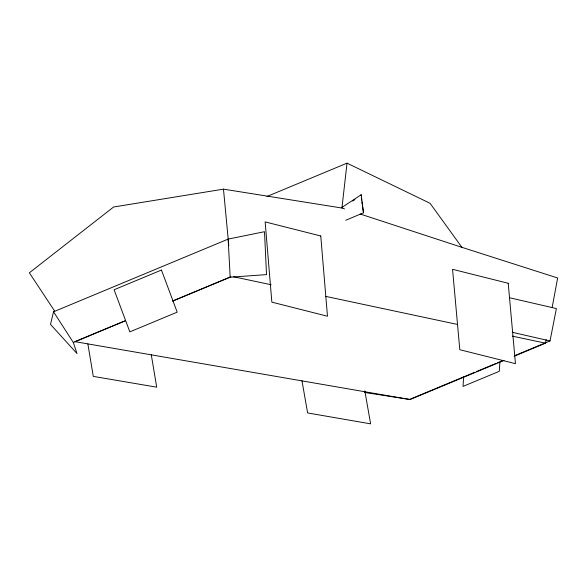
<?xml version="1.0" encoding="UTF-8"?>
<svg xmlns="http://www.w3.org/2000/svg" width="587" height="587" viewBox="0 0 587 587"><rect width="100%" height="100%" fill="white"/><g stroke="black" fill="none" stroke-linecap="round" stroke-linejoin="round"><path stroke-width="0.88" d="M463.664 376.524L463.026 386.407L499.288 371.307L499.875 362.326M344.54 208.884L341.928 208.025L347.02 163.157L430.073 203.3L461.896 247.332L557.65 277.989L552.154 307.463M361.042 195.588L361.196 194.73L342.067 207.336M514.175 356.221L545.492 343.182L546.159 339.616M514.491 355.729L550.034 340.937L556.388 308.557L509.369 297.704M53.534 311.792L50.504 324.406L76.97 353.513L73.316 342.5L53.534 311.792L228.152 239.1L264.495 231.704L266.513 274.613L230.177 277.211L172.827 301.08M352.64 201.048L354.937 199.558M345.758 220.257L363.478 212.817L361.196 194.73M266.946 196.491L347.02 163.157M124.62 320.935L74.872 341.641L410.064 399.556L504.02 360.447M172.681 300.933L230.86 276.712M73.316 342.5L125.603 320.737M474.722 372.283L409.565 399.409L364.542 392.461M476.417 371.578L495.876 363.478M497.571 362.773L502.648 360.66M341.928 208.025L223.478 189.146L113.592 207.006L29.35 272.808L54.642 311.051M233.494 276.741L271.15 284.761M325.836 296.406L457.633 324.472M512.319 336.124L545.492 343.182M512.224 332.279L550.034 340.937M360.183 214.013L461.896 247.332M364.82 390.803L370.61 423.843L307.617 412.94L301.975 380.794M151.27 354.702L156.707 387.178L93.296 376.384L87.859 343.901M361.298 197.401L361.687 200.123M361.944 201.935L363.478 212.817M223.478 189.146L228.791 245.476M228.152 239.1L230.177 277.211M161.447 270.049L114.091 289.765L129.837 331.868L177.193 312.152L161.447 270.049M508.21 283.279L452.555 269.308L459.797 349.705L515.459 363.676L508.21 283.279M320.759 235.981L265.141 221.901L271.862 302.151L327.473 316.232L320.759 235.981"/></g></svg>
